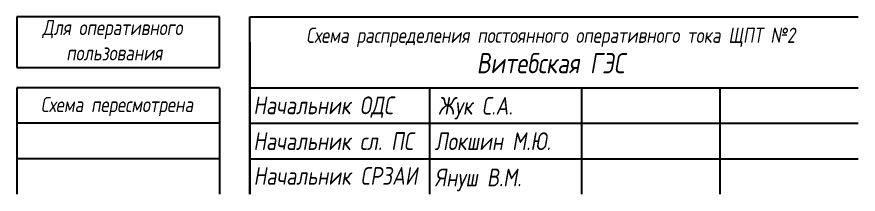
# Model space of a CAD drawing. Header units: millimetres. Extents: x 2704 to 4357, y 2919 to 4427.
# Drawn here: x 4191.3 to 4357.3, y 2919.3 to 2954.3 of the extents above; entities that cross this region are included whole.
import ezdxf

# ---------------------------------------------------------------- set-up
doc = ezdxf.new("R2010")
doc.units = ezdxf.units.MM
doc.styles.add('eskdw', font='', dxfattribs={"oblique": 10})
doc.styles.get('eskdw').set_extended_font_data('GOST type A')

msp = doc.modelspace()

# ---------------------------------------------------------------- linework, layer by layer
at = {"lineweight": 30}
for p, q in [((4231.31, 2954.33), (4191.31, 2954.33)), ((4191.31, 2954.33), (4191.31, 2944.33)), ((4231.31, 2944.33), (4231.31, 2954.33)), ((4237.26, 2939.33), (4237.26, 2954.33)), ((4237.26, 2954.33), (4357.26, 2954.33)), ((4237.26, 2949.33), (4237.26, 2919.33)), ((4191.31, 2944.33), (4231.31, 2944.33)), ((4231.31, 2940.33), (4191.31, 2940.33)), ((4191.31, 2940.33), (4191.31, 2919.33)), ((4231.31, 2940.33), (4231.31, 2919.33)), ((4237.26, 2940.33), (4357.26, 2940.33)), ((4237.26, 2929.33), (4237.26, 2939.33)), ((4272.71, 2940.33), (4272.71, 2919.33)), ((4272.71, 2940.33), (4302.71, 2940.33)), ((4302.71, 2940.33), (4302.71, 2919.33)), ((4329.99, 2940.33), (4329.99, 2919.33)), ((4231.31, 2933.33), (4191.31, 2933.33)), ((4237.26, 2933.33), (4357.26, 2933.33)), ((4237.26, 2919.33), (4237.26, 2929.33)), ((4231.31, 2926.33), (4191.31, 2926.33)), ((4237.26, 2926.33), (4357.26, 2926.33))]:
    msp.add_line(p, q, dxfattribs=at)

# ---------------------------------------------------------------- texts
at = {"lineweight": 30, "style": 'eskdw'}
for s, insert, char_height, width, attachment_point in [('\\pi2.2046;Для оперативного \\P\\pi6.8949;пользования', (4194.16, 2953.72), 3, 32.9128, 1), ('\\pi19.03;{\\H0.75x;Схема распределения постоянного оперативного тока ЩПТ №2}\\PВитебская ГЭС', (4287.1, 2947.69), 4, 123.513, 5), ('\\pi0.40734;Схема пересмотрена', (4195.62, 2938.53), 3, 37.3426, 1), ('\\pi0.57134;Начальник ОДС', (4237.39, 2938.61), 3.5, 30.9155, 1), ('Жук С.А.', (4274.4, 2938.53), 3.5, 28.0805, 1), ('\\pi0.90604;Начальник сл. ПС', (4237.06, 2931.55), 3.5, 33.5048, 1), ('\\pi2.5315;Локшин М.Ю.', (4271.21, 2931.53), 3.5, 28.0805, 1), ('\\pi0.089708;Начальник CРЗАИ', (4237.92, 2924.68), 3.5, 33.5048, 1), ('\\pi4.7814;Януш В.М.', (4269, 2924.37), 3.5, 28.0805, 1)]:
    msp.add_mtext(s, dxfattribs=dict(at, insert=insert, char_height=char_height, width=width, attachment_point=attachment_point))

doc.saveas('drawing.dxf')
